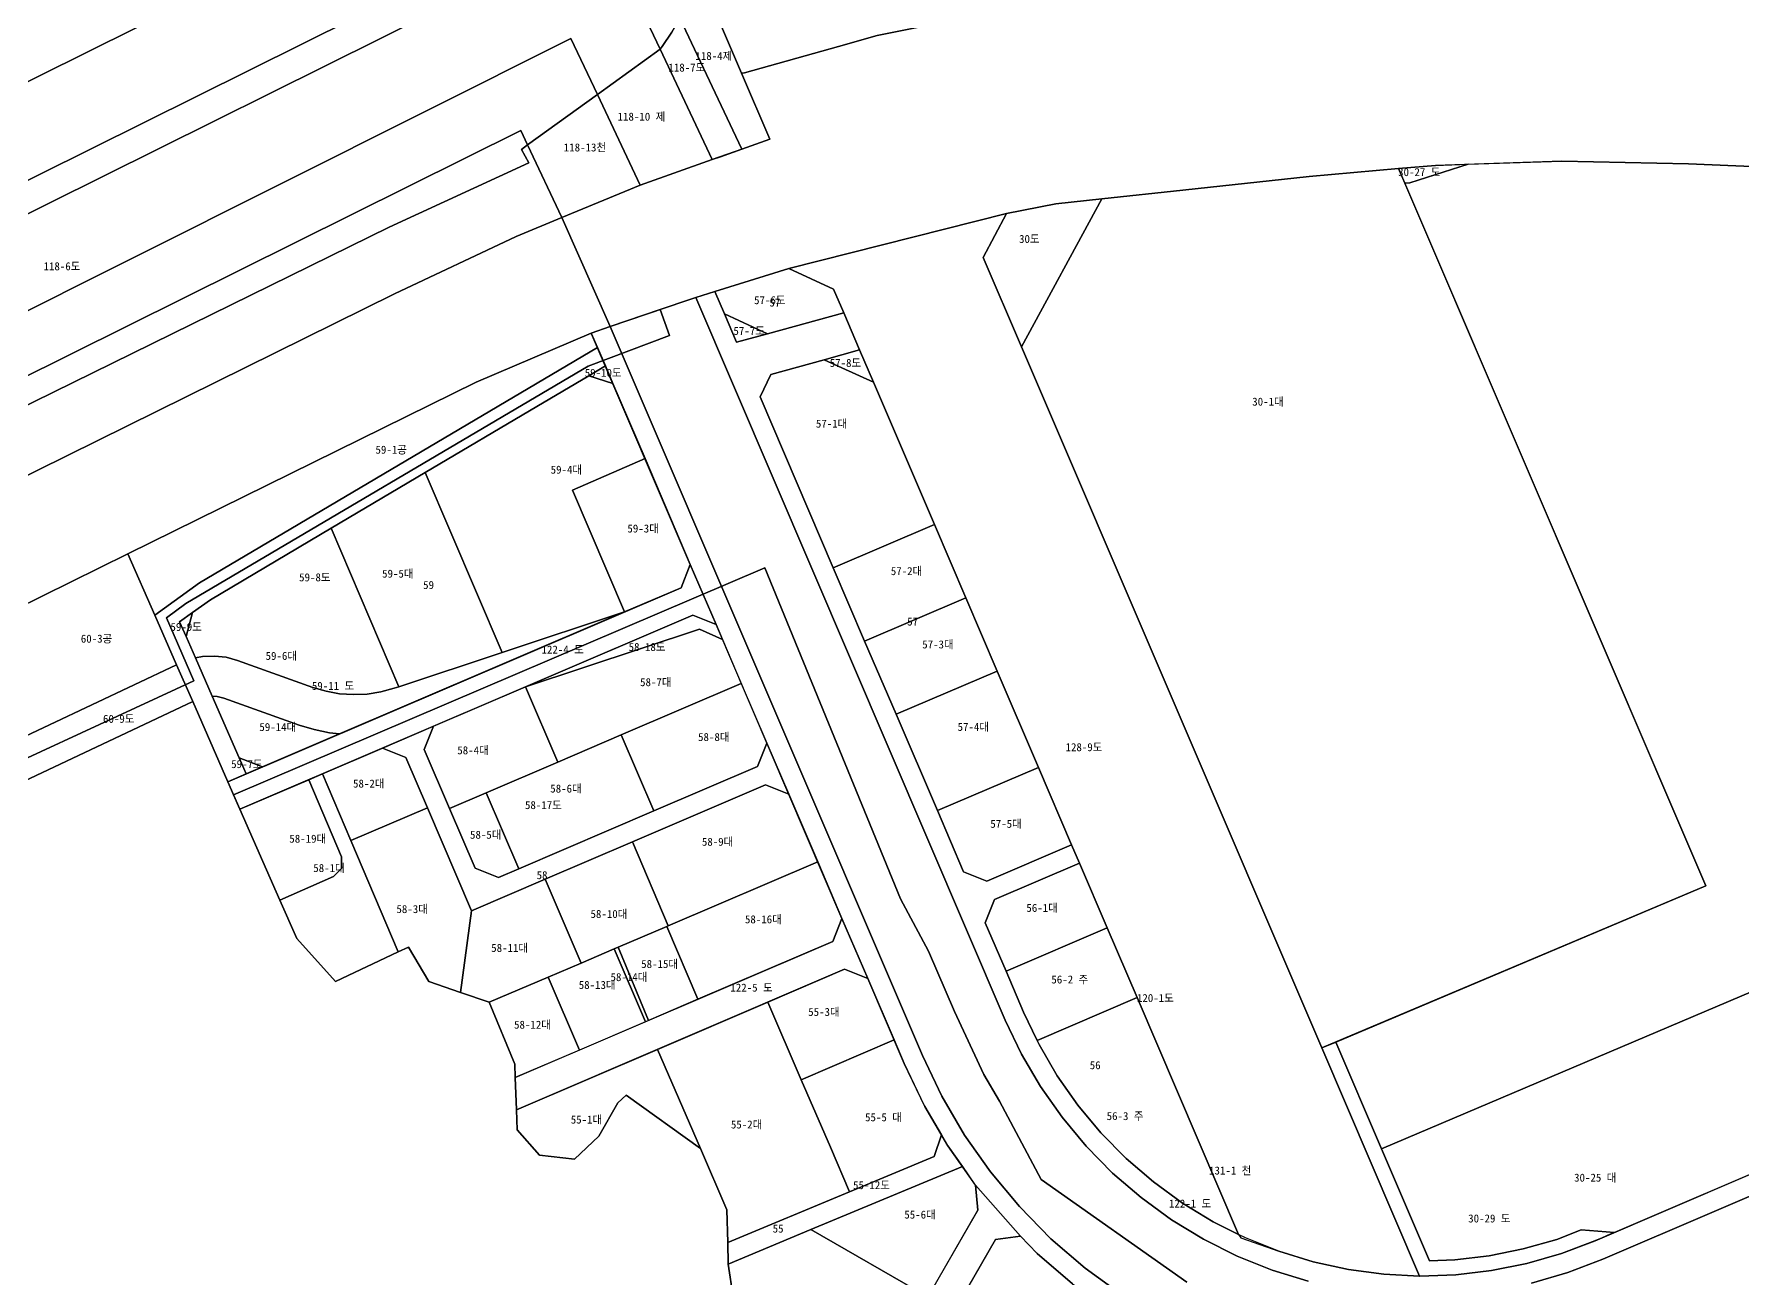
# Model space of a CAD drawing. Header units: metres. Extents: x 198218 to 208474, y 536547 to 547345.
# Drawn here: x 200752.5 to 201094.1, y 544804.1 to 545053 of the extents above; entities that cross this region are included whole.
import ezdxf
from ezdxf.enums import TextEntityAlignment as Align

# ---------------------------------------------------------------- set-up
doc = ezdxf.new("R2010")
doc.units = ezdxf.units.M
for name, color, linetype in [('CENTER_RADIUS', 1, 'Continuous'), ('PARCEL_BONBUN', 7, 'Continuous'), ('PARCEL_BUBUN', 8, 'Continuous'), ('PARCEL_LABEL', 3, 'Continuous'), ('ZONING', 5, 'Continuous')]:
    doc.layers.add(name, color=color, linetype=linetype)

msp = doc.modelspace()

# ---------------------------------------------------------------- linework, layer by layer
at = {"layer": 'CENTER_RADIUS'}
msp.add_circle((200224.7, 544673.01), 1000, dxfattribs=at)
at = {"layer": 'PARCEL_BONBUN'}
for points in [[(200290.43, 544794.78), (200280.51, 544809.76), (200273.69, 544820.05), (200270.35, 544825.09), (200481.79, 544929.31), (200862.95, 545117.18), (200865.31, 545111.65), (200869.36, 545102.22), (200885.92, 545063.79), (200893.89, 545045.16), (200899.52, 545032), (200893.92, 545030), (200888.02, 545027.89), (200873.63, 545022.75), (200857.99, 545016.29), (200848.81, 545012.5), (200824.53, 545001.04), (200319.25, 544751.26), (200309.9, 544765.38), (200304.34, 544773.77), (200293.77, 544789.74), (200290.43, 544794.78)], [(200946.88, 545017.13), (200956.73, 545019.07), (200965.91, 545020.06), (200949.84, 544990.47), (200942.21, 545008.28), (200946.88, 545017.13)], [(200903.35, 545006.14), (200912.29, 545001.97), (200914.31, 544997.25), (200899.11, 544993.07), (200892.91, 544991.37), (200890.48, 544997.04), (200888.57, 545001.5), (200903.35, 545006.14)], [(200826.94, 544918.8), (200813.51, 544913.05), (200798.11, 544906.45), (200794.88, 544905.07), (200791.2, 544903.49), (200784.17, 544919.53), (200780.95, 544926.86), (200776.59, 544936.79), (200771.21, 544949.06), (200840.84, 544983.36), (200863.84, 544993.2), (200865.07, 544990.33), (200866.66, 544986.62), (200868.15, 544983.13), (200874.59, 544968.1), (200883.65, 544946.94), (200881.79, 544942.29), (200870.47, 544937.44), (200846.86, 544927.33), (200826.94, 544918.8)], [(200933.03, 544897.71), (200924.78, 544916.97), (200918.5, 544931.62), (200912.22, 544946.28), (200897.59, 544980.42), (200899.77, 544984.92), (200910.42, 544987.87), (200917.49, 544989.83), (200920.27, 544983.35), (200932.44, 544954.94), (200938.72, 544940.27), (200944.99, 544925.63), (200953.25, 544906.36), (200959.87, 544890.89), (200942.9, 544883.63), (200938.26, 544885.49), (200933.03, 544897.71)], [(200831.4, 544863.55), (200827.28, 544870.43), (200825.25, 544869.47), (200812.71, 544863.52), (200804.96, 544872.17), (200801.61, 544879.81), (200793.61, 544898), (200807.36, 544903.89), (200810.12, 544905.07), (200822.14, 544910.22), (200832.33, 544914.59), (200850.7, 544922.45), (200884.15, 544936.78), (200888.79, 544934.93), (200890.07, 544931.95), (200893.84, 544923.15), (200898.96, 544911.19), (200903.33, 544901), (200909.13, 544887.46), (200913.97, 544876.16), (200912.11, 544871.52), (200885.17, 544859.99), (200875.3, 544855.76), (200874.7, 544855.51), (200861.47, 544849.84), (200848.66, 544844.35), (200848.56, 544847.05), (200843.43, 544859.39), (200837.68, 544861.38), (200831.4, 544863.55)], [(200976.23, 544823.47), (200970.78, 544828.17), (200965.74, 544833.3), (200961.14, 544838.83), (200957.01, 544844.71), (200953.39, 544850.92), (200953, 544851.73), (200950.28, 544857.41), (200946.78, 544865.61), (200942.62, 544875.31), (200944.48, 544879.95), (200961.44, 544887.22), (200966.98, 544874.3), (200972.95, 544860.36), (200993.25, 544812.98), (200988.19, 544815.51), (200982.05, 544819.24), (200976.23, 544823.47)]]:
    msp.add_lwpolyline(points, close=True, dxfattribs=at)
for points in [[(200947.96, 545058.1), (200920.98, 545052.68), (200913.25, 545050.52), (200894.46, 545045.26), (200893.89, 545045.16), (200885.92, 545063.79)], [(200319.25, 544751.26), (200824.53, 545001.04), (200848.81, 545012.5), (200857.99, 545016.29), (200873.63, 545022.75), (200888.02, 545027.89), (200889.65, 545028.47), (200893.92, 545030), (200899.52, 545032), (200893.89, 545045.16), (200894.46, 545045.26), (200913.25, 545050.52), (200920.98, 545052.68), (200947.96, 545058.1)], [(201108.43, 545025.95), (201083.19, 545027.04), (201057.9, 545027.6), (201032.59, 545026.73), (201025.25, 545026.09), (201007.36, 545024.53), (200982.13, 545021.79), (200965.91, 545020.06), (200956.73, 545019.07), (200946.88, 545017.13), (200942.21, 545008.28), (200949.84, 544990.47), (201009.91, 544850.25), (201029.44, 544804.66), (201022.32, 544805.03), (201015.2, 544805.97), (201008.17, 544807.51), (201001.3, 544809.62), (200994.62, 544812.29), (200993.25, 544812.98), (200972.95, 544860.36), (200966.98, 544874.3), (200961.44, 544887.22), (200959.87, 544890.89), (200953.25, 544906.36), (200944.99, 544925.63), (200938.72, 544940.27), (200932.44, 544954.94), (200920.27, 544983.35), (200917.49, 544989.83), (200914.31, 544997.25), (200912.29, 545001.97), (200903.35, 545006.14), (200888.57, 545001.5), (200884.74, 545000.3), (200882.54, 544999.61), (200867.62, 544994.5), (200863.84, 544993.2), (200840.84, 544983.36), (200771.21, 544949.06), (200737.12, 544932.27)], [(201104.69, 544828.91), (201068.4, 544813.36), (201067.55, 544813), (201065.96, 544812.31), (201064.47, 544811.67), (201062.01, 544810.74), (201057.8, 544809.14), (201050.89, 544807.15), (201043.84, 544805.74), (201036.69, 544804.91), (201029.51, 544804.66), (201029.44, 544804.66), (201009.91, 544850.25), (200949.84, 544990.47), (200965.91, 545020.06), (200982.13, 545021.79), (201007.36, 545024.53), (201025.25, 545026.09), (201032.59, 545026.73), (201039.14, 545026.96), (201057.9, 545027.6), (201083.19, 545027.04), (201108.43, 545025.95)], [(200969.85, 544800.93), (200962.57, 544806.23), (200955.74, 544812.11), (200949.43, 544818.54), (200943.67, 544825.46), (200938.49, 544832.84), (200933.95, 544840.62), (200930.06, 544848.75), (200867.62, 544994.5), (200882.54, 544999.61), (200884.74, 545000.3), (200946.61, 544855.83), (200949.85, 544849.05), (200953.65, 544842.55), (200957.97, 544836.39), (200962.78, 544830.61), (200968.05, 544825.25), (200973.75, 544820.34), (200979.83, 544815.91), (200986.26, 544812.01), (200992.98, 544808.64), (200999.97, 544805.85), (201007.16, 544803.65)], [(201007.16, 544803.65), (200999.97, 544805.85), (200992.98, 544808.64), (200986.26, 544812.01), (200979.83, 544815.91), (200973.75, 544820.34), (200968.05, 544825.25), (200962.78, 544830.61), (200957.97, 544836.39), (200953.65, 544842.55), (200949.85, 544849.05), (200946.61, 544855.83), (200884.74, 545000.3), (200888.57, 545001.5), (200890.48, 544997.04), (200892.91, 544991.37), (200899.11, 544993.07), (200914.31, 544997.25), (200917.49, 544989.83), (200910.42, 544987.87), (200899.77, 544984.92), (200897.59, 544980.42), (200912.22, 544946.28), (200918.5, 544931.62), (200924.78, 544916.97), (200933.03, 544897.71), (200938.26, 544885.49), (200942.9, 544883.63), (200959.87, 544890.89), (200961.44, 544887.22), (200944.48, 544879.95), (200942.62, 544875.31), (200946.78, 544865.61), (200950.28, 544857.41), (200953, 544851.73), (200953.39, 544850.92), (200957.01, 544844.71), (200961.14, 544838.83), (200965.74, 544833.3), (200970.78, 544828.17), (200976.23, 544823.47), (200982.05, 544819.24), (200988.19, 544815.51), (200993.25, 544812.98), (200993.72, 544812.29), (201001.3, 544809.62), (201008.17, 544807.51), (201015.2, 544805.97), (201022.32, 544805.03), (201029.44, 544804.66), (201029.51, 544804.66), (201036.69, 544804.91), (201043.84, 544805.74), (201050.89, 544807.15), (201057.8, 544809.14), (201064.52, 544811.7), (201109.75, 544831.08)], [(200898.6, 544743.87), (200941.1, 544817.83), (200940.67, 544822.81), (200935.13, 544830.68), (200930.55, 544838.53), (200926.39, 544847.17), (200919.12, 544864.15), (200914.47, 544866), (200848.87, 544837.91), (200848.66, 544844.35), (200912.11, 544871.52), (200913.97, 544876.16), (200888.79, 544934.93), (200884.15, 544936.78), (200793.61, 544898), (200791.2, 544903.49), (200881.79, 544942.29), (200883.65, 544946.94), (200863.84, 544993.2), (200867.62, 544994.5), (200930.06, 544848.75), (200933.95, 544840.62), (200938.49, 544832.84), (200943.67, 544825.46), (200949.43, 544818.54), (200955.74, 544812.11), (200962.57, 544806.23), (200969.85, 544800.93)], [(200737.12, 544932.27), (200771.21, 544949.06), (200776.59, 544936.79), (200780.95, 544926.86), (200784.17, 544919.53), (200791.2, 544903.49), (200793.61, 544898), (200801.61, 544879.81), (200804.96, 544872.17), (200812.71, 544863.52), (200825.25, 544869.47), (200827.28, 544870.43), (200831.4, 544863.55), (200837.68, 544861.38), (200843.43, 544859.39), (200848.56, 544847.05), (200848.66, 544844.35), (200848.87, 544837.91), (200849.02, 544833.92), (200853.47, 544828.81), (200860.47, 544828.01), (200865.39, 544832.61), (200869.18, 544839.26), (200870.82, 544840.85), (200885.68, 544830.14), (200890.96, 544817.91), (200891.12, 544811.34), (200891.21, 544807.04), (200892.2, 544800.47)], [(200892.2, 544800.47), (200891.21, 544807.04), (200891.12, 544811.34), (200890.96, 544817.91), (200885.68, 544830.14), (200870.82, 544840.85), (200869.18, 544839.26), (200865.39, 544832.61), (200860.47, 544828.01), (200853.47, 544828.81), (200849.02, 544833.92), (200848.87, 544837.91), (200877.06, 544849.98), (200899.13, 544859.43), (200914.47, 544866), (200919.12, 544864.15), (200924.39, 544851.85), (200926.39, 544847.17), (200930.42, 544838.74), (200930.55, 544838.53), (200933.83, 544832.92), (200935.13, 544830.68), (200938.03, 544826.56), (200940.49, 544823.03), (200940.67, 544822.81), (200941.1, 544817.83), (200931.13, 544800.48)], [(201110.13, 544826.9), (201066.09, 544808.02), (201059.06, 544805.35), (201051.84, 544803.26)], [(201051.84, 544803.26), (201059.06, 544805.35), (201066.09, 544808.02), (201110.13, 544826.9)], [(200920.82, 544770.49), (200944.67, 544811.99), (200949.63, 544812.63), (200953.01, 544809.19), (200960.08, 544803.09)]]:
    msp.add_lwpolyline(points, dxfattribs=at)
at = {"layer": 'PARCEL_BUBUN'}
for points in [[(200865.31, 545111.65), (200869.36, 545102.22), (200280.51, 544809.76), (200273.69, 544820.05), (200865.31, 545111.65)], [(200869.36, 545102.22), (200885.92, 545063.79), (200882.01, 545056.98), (200881.55, 545056.17), (200869.13, 545082.43), (200342.9, 544820.86), (200290.43, 544794.78), (200280.51, 544809.76), (200869.36, 545102.22)], [(200881.55, 545056.17), (200879.96, 545053.38), (200878.01, 545050.48), (200877.59, 545049.95), (200866.11, 545074.23), (200345.34, 544815.37), (200342.9, 544820.86), (200869.13, 545082.43), (200881.55, 545056.17)], [(200877.59, 545049.95), (200865.06, 545040.88), (200859.74, 545052.13), (200365.81, 544804.57), (200350.07, 544804.77), (200345.34, 544815.37), (200866.11, 545074.23), (200877.59, 545049.95)], [(200881.55, 545056.17), (200882.01, 545056.98), (200885.92, 545063.79), (200893.89, 545045.16), (200899.52, 545032), (200893.92, 545030), (200881.55, 545056.17)], [(200881.55, 545056.17), (200893.92, 545030), (200888.02, 545027.89), (200877.59, 545049.95), (200878.01, 545050.48), (200879.96, 545053.38), (200881.55, 545056.17)], [(200865.06, 545040.88), (200851.12, 545030.81), (200849.75, 545033.71), (200422.65, 544821.42), (200422.07, 544822.38), (200386.22, 544804.32), (200365.81, 544804.57), (200859.74, 545052.13), (200865.06, 545040.88)], [(200865.06, 545040.88), (200877.59, 545049.95), (200888.02, 545027.89), (200873.63, 545022.75), (200865.06, 545040.88)], [(200865.06, 545040.88), (200873.63, 545022.75), (200857.99, 545016.29), (200851.12, 545030.81), (200865.06, 545040.88)], [(200851.12, 545030.81), (200849.91, 545029.93), (200851.36, 545027.23), (200823.41, 545014.38), (200424.57, 544818.28), (200422.65, 544821.42), (200849.75, 545033.71), (200851.12, 545030.81)], [(200857.99, 545016.29), (200848.81, 545012.5), (200824.53, 545001.04), (200319.25, 544751.26), (200309.9, 544765.38), (200422.65, 544821.42), (200424.57, 544818.28), (200823.41, 545014.38), (200851.36, 545027.23), (200849.91, 545029.93), (200851.12, 545030.81), (200857.99, 545016.29)], [(200965.91, 545020.06), (200982.13, 545021.79), (201007.36, 545024.53), (201025.25, 545026.09), (201086.65, 544882.7), (201009.91, 544850.25), (200949.84, 544990.47), (200965.91, 545020.06)], [(201025.25, 545026.09), (201032.59, 545026.73), (201039.14, 545026.96), (201027.49, 545023.26), (201026.49, 545023.19), (201025.25, 545026.09)], [(200946.88, 545017.13), (200956.73, 545019.07), (200965.91, 545020.06), (200949.84, 544990.47), (200942.21, 545008.28), (200946.88, 545017.13)], [(200867.62, 544994.5), (200863.84, 544993.2), (200840.84, 544983.36), (200771.21, 544949.06), (200737.12, 544932.27), (200632.71, 544880.84), (200559.8, 544844.93), (200556.22, 544843.16), (200527.51, 544829.02), (200517.65, 544824.17), (200353.25, 544743.19), (200316.56, 544725.11), (200319.25, 544751.26), (200824.53, 545001.04), (200848.81, 545012.5), (200857.99, 545016.29), (200867.62, 544994.5)], [(200946.88, 545017.13), (200942.21, 545008.28), (200949.84, 544990.47), (201009.91, 544850.25), (201029.44, 544804.66), (201022.32, 544805.03), (201015.2, 544805.97), (201008.17, 544807.51), (201001.3, 544809.62), (200994.62, 544812.29), (200993.25, 544812.98), (200972.95, 544860.36), (200966.98, 544874.3), (200961.44, 544887.22), (200959.87, 544890.89), (200953.25, 544906.36), (200944.99, 544925.63), (200938.72, 544940.27), (200932.44, 544954.94), (200920.27, 544983.35), (200917.49, 544989.83), (200914.31, 544997.25), (200912.29, 545001.97), (200903.35, 545006.14), (200946.88, 545017.13)], [(200888.57, 545001.5), (200903.35, 545006.14), (200912.29, 545001.97), (200914.31, 544997.25), (200899.11, 544993.07), (200890.48, 544997.04), (200888.57, 545001.5)], [(200899.11, 544993.07), (200892.91, 544991.37), (200890.48, 544997.04), (200899.11, 544993.07)], [(200863.84, 544993.2), (200865.07, 544990.33), (200785.5, 544943.24), (200776.59, 544936.79), (200771.21, 544949.06), (200840.84, 544983.36), (200863.84, 544993.2)], [(200865.07, 544990.33), (200866.66, 544986.62), (200863.39, 544984.68), (200852.96, 544978.51), (200830.66, 544965.31), (200811.86, 544954.19), (200787.7, 544939.89), (200784.15, 544937.32), (200781.55, 544935.44), (200782.84, 544932.5), (200784.71, 544928.25), (200788.05, 544920.63), (200793.47, 544908.28), (200794.88, 544905.07), (200791.2, 544903.49), (200784.17, 544919.53), (200780.95, 544926.86), (200776.59, 544936.79), (200785.5, 544943.24), (200865.07, 544990.33)], [(200866.66, 544986.62), (200868.15, 544983.13), (200863.39, 544984.68), (200866.66, 544986.62)], [(200910.42, 544987.87), (200920.27, 544983.35), (200932.44, 544954.94), (200912.22, 544946.28), (200897.59, 544980.42), (200899.77, 544984.92), (200910.42, 544987.87)], [(200910.42, 544987.87), (200917.49, 544989.83), (200920.27, 544983.35), (200910.42, 544987.87)], [(200863.39, 544984.68), (200868.15, 544983.13), (200874.59, 544968.1), (200860.07, 544961.82), (200870.47, 544937.44), (200846.01, 544929.32), (200830.66, 544965.31), (200852.96, 544978.51), (200863.39, 544984.68)], [(200874.59, 544968.1), (200883.65, 544946.94), (200881.79, 544942.29), (200870.47, 544937.44), (200860.07, 544961.82), (200874.59, 544968.1)], [(200811.86, 544954.19), (200830.66, 544965.31), (200846.01, 544929.32), (200825.38, 544922.47), (200811.86, 544954.19)], [(200784.15, 544937.32), (200787.7, 544939.89), (200811.86, 544954.19), (200825.38, 544922.47), (200824.47, 544922.17), (200821.8, 544921.45), (200819.07, 544921.02), (200816.3, 544920.9), (200813.54, 544921.09), (200810.82, 544921.58), (200808.17, 544922.36), (200793.11, 544927.75), (200790.84, 544928.37), (200788.5, 544928.62), (200786.15, 544928.51), (200784.71, 544928.25), (200782.84, 544932.5), (200784.15, 544937.32)], [(200932.44, 544954.94), (200938.72, 544940.27), (200918.5, 544931.62), (200912.22, 544946.28), (200932.44, 544954.94)], [(200776.59, 544936.79), (200780.95, 544926.86), (200747.08, 544910.85), (200737.12, 544932.27), (200771.21, 544949.06), (200776.59, 544936.79)], [(200883.65, 544946.94), (200888.79, 544934.93), (200884.15, 544936.78), (200793.61, 544898), (200791.2, 544903.49), (200881.79, 544942.29), (200883.65, 544946.94)], [(200938.72, 544940.27), (200944.99, 544925.63), (200924.78, 544916.97), (200918.5, 544931.62), (200938.72, 544940.27)], [(200782.84, 544932.5), (200781.55, 544935.44), (200784.15, 544937.32), (200782.84, 544932.5)], [(200825.38, 544922.47), (200846.01, 544929.32), (200870.47, 544937.44), (200846.86, 544927.33), (200826.94, 544918.8), (200813.51, 544913.05), (200811.54, 544913.29), (200808.47, 544913.92), (200805.48, 544914.83), (200790.41, 544920.22), (200789.08, 544920.55), (200788.05, 544920.63), (200784.71, 544928.25), (200786.15, 544928.51), (200788.5, 544928.62), (200790.84, 544928.37), (200793.11, 544927.75), (200808.17, 544922.36), (200810.82, 544921.58), (200813.54, 544921.09), (200816.3, 544920.9), (200819.07, 544921.02), (200821.8, 544921.45), (200824.47, 544922.17), (200825.38, 544922.47)], [(200850.7, 544922.45), (200884.15, 544936.78), (200888.79, 544934.93), (200890.07, 544931.95), (200885.51, 544934), (200850.7, 544922.45)], [(200890.07, 544931.95), (200893.84, 544923.15), (200869.85, 544912.87), (200857.14, 544907.42), (200850.7, 544922.45), (200885.51, 544934), (200890.07, 544931.95)], [(200784.17, 544919.53), (200750.46, 544903.59), (200747.08, 544910.85), (200780.95, 544926.86), (200784.17, 544919.53)], [(200944.99, 544925.63), (200953.25, 544906.36), (200933.03, 544897.71), (200924.78, 544916.97), (200944.99, 544925.63)], [(200832.33, 544914.59), (200850.7, 544922.45), (200857.14, 544907.42), (200842.83, 544901.29), (200835.52, 544898.15), (200830.46, 544909.94), (200832.33, 544914.59)], [(200893.84, 544923.15), (200898.96, 544911.19), (200897.11, 544906.54), (200876.37, 544897.65), (200869.85, 544912.87), (200893.84, 544923.15)], [(200813.51, 544913.05), (200798.11, 544906.45), (200793.47, 544908.28), (200788.05, 544920.63), (200789.08, 544920.55), (200790.41, 544920.22), (200805.48, 544914.83), (200808.47, 544913.92), (200811.54, 544913.29), (200813.51, 544913.05)], [(200822.14, 544910.22), (200832.33, 544914.59), (200830.46, 544909.94), (200835.52, 544898.15), (200840.64, 544886.19), (200845.28, 544884.33), (200849.35, 544886.07), (200876.37, 544897.65), (200897.11, 544906.54), (200898.96, 544911.19), (200903.33, 544901), (200898.67, 544902.86), (200872.07, 544891.46), (200854.62, 544883.99), (200839.93, 544877.69), (200831.11, 544898.28), (200826.79, 544908.36), (200822.14, 544910.22)], [(200857.14, 544907.42), (200869.85, 544912.87), (200876.37, 544897.65), (200849.35, 544886.07), (200842.83, 544901.29), (200857.14, 544907.42)], [(200793.47, 544908.28), (200798.11, 544906.45), (200794.88, 544905.07), (200793.47, 544908.28)], [(200810.12, 544905.07), (200822.14, 544910.22), (200826.79, 544908.36), (200831.11, 544898.28), (200815.79, 544891.73), (200810.12, 544905.07)], [(200807.36, 544903.89), (200810.12, 544905.07), (200815.79, 544891.73), (200825.25, 544869.47), (200812.71, 544863.52), (200804.96, 544872.17), (200801.61, 544879.81), (200812.34, 544884.51), (200813.92, 544886.15), (200813.92, 544888.45), (200807.36, 544903.89)], [(200953.25, 544906.36), (200959.87, 544890.89), (200942.9, 544883.63), (200938.26, 544885.49), (200933.03, 544897.71), (200953.25, 544906.36)], [(200807.36, 544903.89), (200813.92, 544888.45), (200813.92, 544886.15), (200812.34, 544884.51), (200801.61, 544879.81), (200793.61, 544898), (200807.36, 544903.89)], [(200842.83, 544901.29), (200849.35, 544886.07), (200845.28, 544884.33), (200840.64, 544886.19), (200835.52, 544898.15), (200842.83, 544901.29)], [(200872.07, 544891.46), (200898.67, 544902.86), (200903.33, 544901), (200909.13, 544887.46), (200879.25, 544874.69), (200872.07, 544891.46)], [(200815.79, 544891.73), (200831.11, 544898.28), (200839.93, 544877.69), (200837.68, 544861.38), (200831.4, 544863.55), (200827.28, 544870.43), (200825.25, 544869.47), (200815.79, 544891.73)], [(200854.62, 544883.99), (200872.07, 544891.46), (200879.25, 544874.69), (200878.92, 544874.55), (200869.2, 544870.4), (200868.45, 544870.08), (200861.8, 544867.24), (200854.62, 544883.99)], [(200909.13, 544887.46), (200913.97, 544876.16), (200912.11, 544871.52), (200885.17, 544859.99), (200878.92, 544874.55), (200879.25, 544874.69), (200909.13, 544887.46)], [(200961.44, 544887.22), (200966.98, 544874.3), (200946.78, 544865.61), (200942.62, 544875.31), (200944.48, 544879.95), (200961.44, 544887.22)], [(200839.93, 544877.69), (200854.62, 544883.99), (200861.8, 544867.24), (200855.21, 544864.42), (200843.43, 544859.39), (200837.68, 544861.38), (200839.93, 544877.69)], [(200913.97, 544876.16), (200919.12, 544864.15), (200914.47, 544866), (200848.87, 544837.91), (200848.66, 544844.35), (200912.11, 544871.52), (200913.97, 544876.16)], [(200878.92, 544874.55), (200885.17, 544859.99), (200875.3, 544855.76), (200869.2, 544870.4), (200878.92, 544874.55)], [(200966.98, 544874.3), (200972.95, 544860.36), (200953, 544851.73), (200950.28, 544857.41), (200946.78, 544865.61), (200966.98, 544874.3)], [(200868.45, 544870.08), (200874.7, 544855.51), (200861.47, 544849.84), (200855.21, 544864.42), (200861.8, 544867.24), (200868.45, 544870.08)], [(200869.2, 544870.4), (200875.3, 544855.76), (200874.7, 544855.51), (200868.45, 544870.08), (200869.2, 544870.4)], [(200855.21, 544864.42), (200861.47, 544849.84), (200848.66, 544844.35), (200848.56, 544847.05), (200843.43, 544859.39), (200855.21, 544864.42)], [(200899.13, 544859.43), (200914.47, 544866), (200919.12, 544864.15), (200924.39, 544851.85), (200905.84, 544843.9), (200899.13, 544859.43)], [(200972.95, 544860.36), (200993.25, 544812.98), (200988.19, 544815.51), (200982.05, 544819.24), (200976.23, 544823.47), (200970.78, 544828.17), (200965.74, 544833.3), (200961.14, 544838.83), (200957.01, 544844.71), (200953.39, 544850.92), (200953, 544851.73), (200972.95, 544860.36)], [(201096.09, 544861.6), (201107.51, 544836.1), (201104.69, 544828.91), (201068.4, 544813.36), (201061.77, 544813.87), (201056.85, 544811.99), (201050.18, 544810.07), (201043.37, 544808.72), (201036.46, 544807.9), (201031.39, 544807.72), (201021.81, 544830.09), (201096.09, 544861.6)], [(200877.06, 544849.98), (200899.13, 544859.43), (200905.84, 544843.9), (200911.65, 544830.42), (200915.5, 544821.51), (200891.12, 544811.34), (200890.96, 544817.91), (200885.68, 544830.14), (200877.06, 544849.98)], [(200848.87, 544837.91), (200877.06, 544849.98), (200885.68, 544830.14), (200870.82, 544840.85), (200869.18, 544839.26), (200865.39, 544832.61), (200860.47, 544828.01), (200853.47, 544828.81), (200849.02, 544833.92), (200848.87, 544837.91)], [(200911.65, 544830.42), (200905.84, 544843.9), (200924.39, 544851.85), (200926.39, 544847.17), (200930.42, 544838.74), (200930.55, 544838.53), (200933.83, 544832.92), (200932.4, 544828.55), (200915.5, 544821.51), (200911.65, 544830.42)], [(201009.91, 544850.25), (201012.68, 544851.43), (201021.81, 544830.09), (201031.39, 544807.72), (201036.46, 544807.9), (201043.37, 544808.72), (201050.18, 544810.07), (201056.85, 544811.99), (201061.77, 544813.87), (201068.4, 544813.36), (201067.55, 544813), (201065.96, 544812.31), (201064.47, 544811.67), (201062.01, 544810.74), (201057.8, 544809.14), (201050.89, 544807.15), (201043.84, 544805.74), (201036.69, 544804.91), (201029.51, 544804.66), (201029.44, 544804.66), (201009.91, 544850.25)], [(200933.83, 544832.92), (200935.13, 544830.68), (200938.03, 544826.56), (200907.74, 544813.93), (200891.21, 544807.04), (200891.12, 544811.34), (200915.5, 544821.51), (200932.4, 544828.55), (200933.83, 544832.92)], [(200907.74, 544813.93), (200938.03, 544826.56), (200940.49, 544823.03), (200940.67, 544822.81), (200941.1, 544817.83), (200931.13, 544800.48), (200907.74, 544813.93)], [(200940.67, 544822.81), (200949.63, 544812.63), (200944.67, 544811.99), (200903.89, 544741.04), (200892.88, 544718.72), (200872.85, 544696.58), (200867.53, 544699.66), (200887.65, 544721.67), (200898.6, 544743.87), (200941.1, 544817.83), (200940.67, 544822.81)], [(200891.21, 544807.04), (200907.74, 544813.93), (200931.13, 544800.48), (200923.28, 544786.83), (200918.44, 544785.51), (200892.2, 544800.47), (200891.21, 544807.04)], [(200920.82, 544770.49), (200944.67, 544811.99), (200949.63, 544812.63), (200953.01, 544809.19), (200960.08, 544803.09), (200967.64, 544797.6), (200970.96, 544795.58), (200972.35, 544790.78), (200954.32, 544754.32), (200936, 544763.16), (200920.82, 544770.49)]]:
    msp.add_lwpolyline(points, close=True, dxfattribs=at)
for points in [[(200947.96, 545058.1), (200920.98, 545052.68), (200913.25, 545050.52), (200894.46, 545045.26), (200893.89, 545045.16), (200885.92, 545063.79)], [(201108.43, 545025.95), (201083.19, 545027.04), (201057.9, 545027.6), (201032.59, 545026.73), (201025.25, 545026.09), (201007.36, 545024.53), (200982.13, 545021.79), (200965.91, 545020.06), (200956.73, 545019.07), (200946.88, 545017.13), (200903.35, 545006.14), (200888.57, 545001.5), (200884.74, 545000.3), (200882.54, 544999.61), (200867.62, 544994.5), (200857.99, 545016.29), (200873.63, 545022.75), (200888.02, 545027.89), (200889.65, 545028.47), (200893.92, 545030), (200899.52, 545032), (200893.89, 545045.16), (200894.46, 545045.26), (200913.25, 545050.52), (200920.98, 545052.68), (200947.96, 545058.1)], [(201096.09, 544861.6), (201021.81, 544830.09), (201012.68, 544851.43), (201012.68, 544851.43), (201086.65, 544882.7), (201026.49, 545023.19), (201027.49, 545023.26), (201039.14, 545026.96), (201057.9, 545027.6), (201083.19, 545027.04), (201108.43, 545025.95)], [(200969.85, 544800.93), (200962.57, 544806.23), (200955.74, 544812.11), (200949.43, 544818.54), (200943.67, 544825.46), (200938.49, 544832.84), (200933.95, 544840.62), (200930.06, 544848.75), (200867.62, 544994.5), (200867.62, 544994.5), (200882.54, 544999.61), (200884.74, 545000.3), (200946.61, 544855.83), (200949.85, 544849.05), (200953.65, 544842.55), (200957.97, 544836.39), (200962.78, 544830.61), (200968.05, 544825.25), (200973.75, 544820.34), (200979.83, 544815.91), (200986.26, 544812.01), (200992.98, 544808.64), (200999.97, 544805.85), (201007.16, 544803.65)], [(201007.16, 544803.65), (200999.97, 544805.85), (200992.98, 544808.64), (200986.26, 544812.01), (200979.83, 544815.91), (200973.75, 544820.34), (200968.05, 544825.25), (200962.78, 544830.61), (200957.97, 544836.39), (200953.65, 544842.55), (200949.85, 544849.05), (200946.61, 544855.83), (200884.74, 545000.3), (200884.74, 545000.3), (200888.57, 545001.5), (200890.48, 544997.04), (200892.91, 544991.37), (200899.11, 544993.07), (200914.31, 544997.25), (200917.49, 544989.83), (200910.42, 544987.87), (200899.77, 544984.92), (200897.59, 544980.42), (200912.22, 544946.28), (200918.5, 544931.62), (200924.78, 544916.97), (200933.03, 544897.71), (200938.26, 544885.49), (200942.9, 544883.63), (200959.87, 544890.89), (200961.44, 544887.22), (200944.48, 544879.95), (200942.62, 544875.31), (200946.78, 544865.61), (200950.28, 544857.41), (200953, 544851.73), (200953.39, 544850.92), (200957.01, 544844.71), (200961.14, 544838.83), (200965.74, 544833.3), (200970.78, 544828.17), (200976.23, 544823.47), (200982.05, 544819.24), (200988.19, 544815.51), (200993.25, 544812.98), (200993.72, 544812.29), (201001.3, 544809.62), (201008.17, 544807.51), (201015.2, 544805.97), (201022.32, 544805.03), (201029.44, 544804.66), (201029.51, 544804.66), (201036.69, 544804.91), (201043.84, 544805.74), (201050.89, 544807.15), (201057.8, 544809.14), (201064.52, 544811.7), (201109.75, 544831.08)], [(200960.08, 544803.09), (200953.01, 544809.19), (200949.63, 544812.63), (200940.67, 544822.81), (200940.51, 544823.05), (200935.13, 544830.68), (200930.55, 544838.53), (200926.39, 544847.17), (200919.12, 544864.15), (200913.97, 544876.16), (200888.79, 544934.93), (200883.65, 544946.94), (200863.84, 544993.2), (200863.84, 544993.2), (200867.62, 544994.5), (200930.06, 544848.75), (200933.95, 544840.62), (200938.49, 544832.84), (200943.67, 544825.46), (200949.43, 544818.54), (200955.74, 544812.11), (200962.57, 544806.23), (200969.85, 544800.93)], [(200750.46, 544903.59), (200784.17, 544919.53), (200791.2, 544903.49), (200793.61, 544898), (200801.61, 544879.81), (200804.96, 544872.17), (200812.71, 544863.52), (200825.25, 544869.47), (200827.28, 544870.43), (200831.4, 544863.55), (200837.68, 544861.38), (200843.43, 544859.39), (200848.56, 544847.05), (200848.66, 544844.35), (200848.87, 544837.91), (200849.02, 544833.92), (200853.47, 544828.81), (200860.47, 544828.01), (200865.39, 544832.61), (200869.18, 544839.26), (200870.82, 544840.85), (200885.68, 544830.14), (200890.96, 544817.91), (200891.12, 544811.34), (200891.21, 544807.04), (200892.2, 544800.47)], [(201110.13, 544826.9), (201066.09, 544808.02), (201059.06, 544805.35), (201051.84, 544803.26)], [(201051.84, 544803.26), (201059.06, 544805.35), (201066.09, 544808.02), (201110.13, 544826.9)]]:
    msp.add_lwpolyline(points, dxfattribs=at)
at = {"layer": 'ZONING'}
for points in [[(200731.33, 544899.16), (200784.38, 544923.68), (200778.9, 544936.23), (200782.76, 544939.14), (200863.23, 544986.57), (200879.49, 544992.72), (200877.62, 544997.92), (200877.62, 544997.92), (200867.62, 544994.5), (200863.84, 544993.2), (200840.84, 544983.36), (200771.21, 544949.06), (200737.12, 544932.27)], [(200737.12, 544932.27), (200771.21, 544949.06), (200840.84, 544983.36), (200863.84, 544993.2), (200867.62, 544994.5), (200877.62, 544997.92), (200879.49, 544992.72), (200863.23, 544986.57), (200782.76, 544939.14), (200778.9, 544936.23), (200784.38, 544923.68), (200731.33, 544899.16)], [(200982.88, 544803.44), (200953.79, 544823.99), (200945.46, 544839.65), (200942.34, 544844.94), (200936.46, 544857.55), (200931.25, 544869.62), (200925.67, 544880.06), (200898.54, 544946.23), (200898.54, 544946.23), (200792.35, 544900.88), (200793.61, 544898), (200801.61, 544879.81), (200804.96, 544872.17), (200812.71, 544863.52), (200825.25, 544869.47), (200827.28, 544870.43), (200831.4, 544863.55), (200837.68, 544861.38), (200843.43, 544859.39), (200848.56, 544847.05), (200848.66, 544844.35), (200848.87, 544837.91), (200849.02, 544833.92), (200853.47, 544828.81), (200860.47, 544828.01), (200865.39, 544832.61), (200869.18, 544839.26), (200870.82, 544840.85), (200885.68, 544830.14), (200890.96, 544817.91), (200891.12, 544811.34), (200891.21, 544807.04), (200892.2, 544800.47)], [(200892.2, 544800.47), (200891.21, 544807.04), (200891.12, 544811.34), (200890.96, 544817.91), (200885.68, 544830.14), (200870.82, 544840.85), (200869.18, 544839.26), (200865.39, 544832.61), (200860.47, 544828.01), (200853.47, 544828.81), (200849.02, 544833.92), (200848.87, 544837.91), (200848.66, 544844.35), (200848.56, 544847.05), (200843.43, 544859.39), (200837.68, 544861.38), (200831.4, 544863.55), (200827.28, 544870.43), (200825.25, 544869.47), (200812.71, 544863.52), (200804.96, 544872.17), (200801.61, 544879.81), (200793.61, 544898), (200792.35, 544900.88), (200898.54, 544946.23), (200925.67, 544880.06), (200931.25, 544869.62), (200936.46, 544857.55), (200942.34, 544844.94), (200945.46, 544839.65), (200953.79, 544823.99), (200982.88, 544803.44)]]:
    msp.add_lwpolyline(points, dxfattribs=at)

# ---------------------------------------------------------------- texts
at = {"layer": 'PARCEL_LABEL'}
for s, p in [('118-4제', (200888.34, 545048.61)), ('118-7도', (200882.94, 545046.29)), ('118-10 제', (200873.87, 545036.47)), ('118-13천', (200862.57, 545030.32)), ('30-27 도', (201029.37, 545025.39)), ('30도', (200951.41, 545012.02)), ('30도', (200951.41, 545012.02)), ('118-6도', (200758.02, 545006.56)), ('57-6도', (200899.53, 544999.78)), ('57', (200900.55, 544999.31)), ('57-7도', (200895.4, 544993.64)), ('57-8도', (200914.65, 544987.23)), ('59-10도', (200866.22, 544985.26)), ('30-1대', (200999.12, 544979.49)), ('57-1대', (200911.88, 544975.09)), ('59-1공', (200823.84, 544969.88)), ('59-4대', (200858.86, 544965.89)), ('59-3대', (200874.2, 544954.12)), ('59-5대', (200825.16, 544945.1)), ('57-2대', (200926.86, 544945.61)), ('59-8도', (200808.57, 544944.36)), ('59', (200831.32, 544942.83)), ('57', (200928.09, 544935.52)), ('60-3공', (200764.93, 544932.1)), ('59-9도', (200782.85, 544934.44)), ('57-3대', (200933.14, 544930.95)), ('59-6대', (200801.87, 544928.65)), ('122-4 도', (200858.12, 544929.91)), ('58-18도', (200874.99, 544930.43)), ('59-11 도', (200812.21, 544922.66)), ('58-7대', (200876.74, 544923.4)), ('60-9도', (200769.37, 544916.07)), ('59-14대', (200801.17, 544914.43)), ('57-4대', (200940.21, 544914.46)), ('58-8대', (200888.33, 544912.43)), ('58-4대', (200840.19, 544909.78)), ('128-9도', (200962.34, 544910.4)), ('59-7도', (200794.99, 544907.02)), ('58-2대', (200819.35, 544903.12)), ('58-6대', (200858.78, 544902.12)), ('58-17도', (200854.27, 544898.82)), ('57-5대', (200946.76, 544895.08)), ('58-19대', (200807.16, 544892.1)), ('58-5대', (200842.74, 544892.89)), ('58-9대', (200889.09, 544891.49)), ('58-1대', (200811.4, 544886.24)), ('58', (200854.01, 544884.81)), ('58-3대', (200828.03, 544878.03)), ('58-10대', (200867.37, 544877.05)), ('56-1대', (200953.96, 544878.27)), ('58-16대', (200898.24, 544875.98)), ('58-11대', (200847.52, 544870.26)), ('58-15대', (200877.5, 544867.05)), ('58-13대', (200865.02, 544862.86)), ('58-14대', (200871.37, 544864.43)), ('56-2 주', (200959.5, 544863.95)), ('122-5 도', (200895.88, 544862.32)), ('120-1도', (200976.61, 544860.25)), ('55-3대', (200910.35, 544857.46)), ('58-12대', (200852.09, 544854.91)), ('56', (200964.59, 544846.81)), ('55-1대', (200862.88, 544835.94)), ('55-5 대', (200922.26, 544836.4)), ('56-3 주', (200970.56, 544836.64)), ('55-2대', (200894.89, 544834.96)), ('131-1 천', (200991.57, 544825.75)), ('55-12도', (200919.86, 544822.83)), ('30-25 대', (201064.55, 544824.33)), ('122-1 도', (200983.55, 544819.14)), ('55-6대', (200929.56, 544816.94)), ('30-29 도', (201043.38, 544816.17)), ('55', (200901.2, 544814.14))]:
    msp.add_text(s, height=1.6, dxfattribs=at).set_placement(p, align=Align.MIDDLE_CENTER)

doc.saveas('drawing.dxf')
